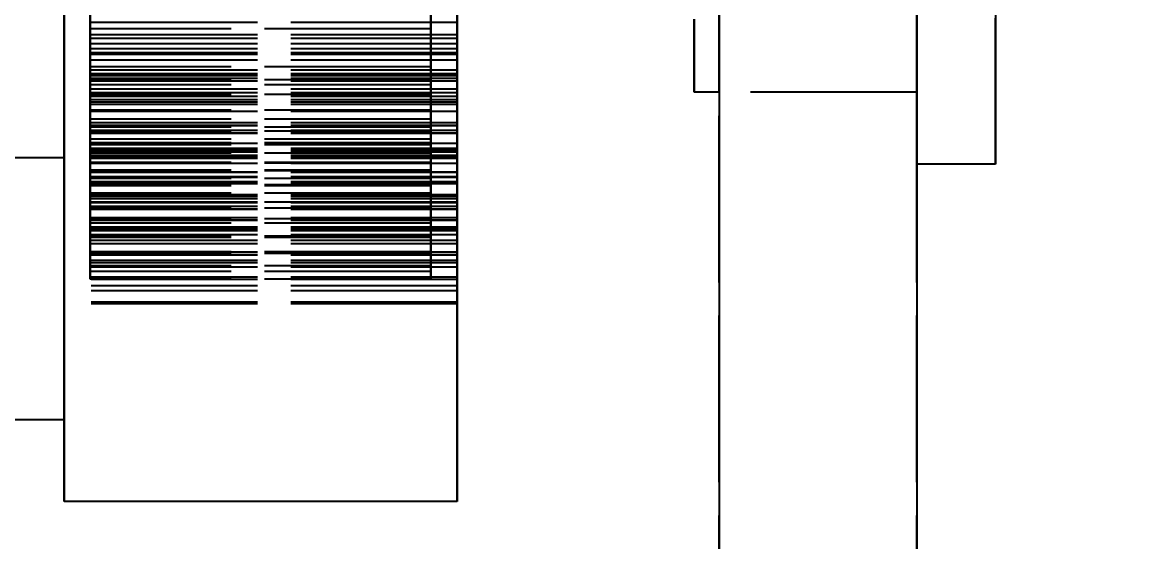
# Model space of a CAD drawing. Header units: millimetres. Extents: x -13 to 272, y -50 to 160.
# Drawn here: x 137.06 to 145.62, y -8.53 to -4.57 of the extents above; entities that cross this region are included whole.
import ezdxf

# ---------------------------------------------------------------- set-up
doc = ezdxf.new("R2010")
doc.units = ezdxf.units.MM
doc.linetypes.add('DASHED', pattern=[1.524, 1.27, -0.254])
for name, color, linetype in [('DIMS', 3, 'CONTINUOUS'), ('HIDDEN', 8, 'DASHED'), ('VISIBLE', 7, 'CONTINUOUS')]:
    doc.layers.add(name, color=color, linetype=linetype)
doc.styles.add('OpenSansCondensed-Light', font='OpenSansCondensed-Light.ttf')
doc.dimstyles.new('EZDXF', dxfattribs={"dimtxt": 0.25, "dimasz": 0.175, "dimexe": 0.375, "dimexo": 0.125, "dimgap": 0.1, "dimtad": 1, "dimlfac": 100, "dimzin": 12, "dimdsep": 46, "dimtxsty": 'OpenSansCondensed-Light', "dimblk": 'ARCHTICK', "dimcen": 2.5, "dimazin": 3, "dimtfac": 0.5, "dimtmove": 2, "dimatfit": 3})

# ---------------------------------------------------------------- blocks, each defined once
blk = doc.blocks.new('_ARCHTICK')
at = {"color": 0, "linetype": 'BYBLOCK', "const_width": 0.15}
blk.add_lwpolyline([(-0.5, -0.5), (0.5, 0.5)], dxfattribs=at)

msp = doc.modelspace()

# ---------------------------------------------------------------- linework, layer by layer
at = {"layer": 'HIDDEN'}
for points in [[(142.375, -47.705), (142.375, 57.795)], [(143.885, -47.705), (143.885, 57.795)], [(137.375, 7.66484), (137.375, 6.96643), (137.375, 6.26802), (137.375, 5.5696), (137.375, 4.87119), (137.375, 4.17278), (137.375, 3.47437), (137.375, 2.77595), (137.375, 2.07754), (137.375, 1.37913), (137.375, 0.68071), (137.375, -0.0177), (137.375, -0.71611), (137.375, -1.41452), (137.375, -2.11294), (137.375, -2.81135), (137.375, -3.50976), (137.375, -4.20817), (137.375, -4.90659), (137.375, -5.605)], [(137.375, 7.6331), (137.375, 6.87119), (137.375, 6.10929), (137.375, 5.34738), (137.375, 4.58548), (137.375, 3.82357), (137.375, 3.06167), (137.375, 2.29976), (137.375, 1.53786), (137.375, 0.77595), (137.375, 0.01405), (137.375, -0.74786), (137.375, -1.50976), (137.375, -2.27167), (137.375, -3.03357), (137.375, -3.79548), (137.375, -4.55738), (137.375, -5.31929), (137.375, -6.08119), (137.375, -6.8431), (137.375, -7.605)], [(137.375, 7.40492), (137.375, 6.62317), (137.375, 5.84143), (137.375, 5.05968), (137.375, 4.27794), (137.375, 3.49619), (137.375, 2.71444), (137.375, 1.9327), (137.375, 1.15095), (137.375, 0.36921), (137.375, -0.41254), (137.375, -1.19429), (137.375, -1.97603), (137.375, -2.75778), (137.375, -3.53952), (137.375, -4.32127), (137.375, -5.10302), (137.375, -5.88476), (137.375, -6.66651), (137.375, -7.44825), (137.375, -8.23)], [(140.375, 7.40492), (140.375, 6.62317), (140.375, 5.84143), (140.375, 5.05968), (140.375, 4.27794), (140.375, 3.49619), (140.375, 2.71444), (140.375, 1.9327), (140.375, 1.15095), (140.375, 0.36921), (140.375, -0.41254), (140.375, -1.19429), (140.375, -1.97603), (140.375, -2.75778), (140.375, -3.53952), (140.375, -4.32127), (140.375, -5.10302), (140.375, -5.88476), (140.375, -6.66651), (140.375, -7.44825), (140.375, -8.23)], [(137.375, -5.605), (137.375, -5.25579), (137.375, -4.90659), (137.375, -4.55738), (137.375, -4.20817), (137.375, -3.85897), (137.375, -3.50976), (137.375, -3.16056), (137.375, -2.81135), (137.375, -2.46214), (137.375, -2.11294), (137.375, -1.76373), (137.375, -1.41452), (137.375, -1.06532), (137.375, -0.71611), (137.375, -0.3669), (137.375, -0.0177), (137.375, 0.33151), (137.375, 0.68071), (137.375, 1.02992), (137.375, 1.37913)], [(137.575, -4.62209), (137.575, -4.15344)], [(137.575, -4.15344), (137.575, -4.62209)], [(140.175, -4.62209), (140.175, -4.15344)], [(140.175, -4.15344), (140.175, -4.62209)], [(137.375, -4.57391), (137.375, -4.3731)], [(140.375, -4.57391), (140.375, -4.3731)], [(137.375, -4.66963), (137.375, -4.51854)], [(137.375, -4.51854), (137.375, -4.66963)], [(140.375, -4.66963), (140.375, -4.51854)], [(140.375, -4.51854), (140.375, -4.66963)], [(143.885, -4.4931), (143.885, -4.58992), (143.885, -4.68675), (143.885, -4.78357), (143.885, -4.8804), (143.885, -4.97722), (143.885, -5.07405), (143.885, -5.17087), (143.885, -5.2677), (143.885, -5.36452), (143.885, -5.46135), (143.885, -5.55817), (143.885, -5.655)], [(144.485, -4.4931), (144.485, -4.58992), (144.485, -4.68675), (144.485, -4.78357), (144.485, -4.8804), (144.485, -4.97722), (144.485, -5.07405), (144.485, -5.17087), (144.485, -5.2677), (144.485, -5.36452), (144.485, -5.46135), (144.485, -5.55817), (144.485, -5.655)], [(137.375, -4.5408), (137.375, -4.73837)], [(137.375, -4.73837), (137.375, -4.5408)], [(137.375, -7.605), (137.375, -7.22405), (137.375, -6.8431), (137.375, -6.46214), (137.375, -6.08119), (137.375, -5.70024), (137.375, -5.31929), (137.375, -4.93833), (137.375, -4.55738)], [(137.375, -4.57391), (137.375, -4.77648)], [(137.375, -4.77648), (137.375, -4.57391)], [(140.375, -4.57391), (137.375, -4.57391)], [(140.375, -4.57391), (137.375, -4.57391)], [(140.375, -4.5408), (140.375, -4.73837)], [(140.375, -4.73837), (140.375, -4.5408)], [(140.375, -4.57391), (140.375, -4.77648)], [(140.375, -4.77648), (140.375, -4.57391)], [(142.185, -4.54944), (142.185, -4.62881), (142.185, -4.70817), (142.185, -4.78754), (142.185, -4.8669), (142.185, -4.94627), (142.185, -5.02563), (142.185, -5.105)], [(142.375, -5.105), (142.375, -5.02563), (142.375, -4.94627), (142.375, -4.8669), (142.375, -4.78754), (142.375, -4.70817), (142.375, -4.62881), (142.375, -4.54944)], [(142.375, -4.54944), (142.375, -4.62881), (142.375, -4.70817), (142.375, -4.78754), (142.375, -4.8669), (142.375, -4.94627), (142.375, -5.02563), (142.375, -5.105)], [(143.885, -5.655), (143.885, -5.60659), (143.885, -5.55817), (143.885, -5.50976), (143.885, -5.46135), (143.885, -5.41294), (143.885, -5.36452), (143.885, -5.31611), (143.885, -5.2677), (143.885, -5.21929), (143.885, -5.17087), (143.885, -5.12246), (143.885, -5.07405), (143.885, -5.02563), (143.885, -4.97722), (143.885, -4.92881), (143.885, -4.8804), (143.885, -4.83198), (143.885, -4.78357), (143.885, -4.73516), (143.885, -4.68675), (143.885, -4.63833), (143.885, -4.58992), (143.885, -4.54151)], [(143.885, -5.105), (143.885, -5.02563), (143.885, -4.94627), (143.885, -4.8669), (143.885, -4.78754), (143.885, -4.70817), (143.885, -4.62881), (143.885, -4.54944)], [(143.885, -4.54944), (143.885, -4.62881), (143.885, -4.70817), (143.885, -4.78754), (143.885, -4.8669), (143.885, -4.94627), (143.885, -5.02563), (143.885, -5.105)], [(143.885, -4.54944), (143.885, -4.62881), (143.885, -4.70817), (143.885, -4.78754), (143.885, -4.8669), (143.885, -4.94627), (143.885, -5.02563), (143.885, -5.105)], [(143.885, -5.105), (143.885, -5.06532), (143.885, -5.02563), (143.885, -4.98595), (143.885, -4.94627), (143.885, -4.90659), (143.885, -4.8669), (143.885, -4.82722), (143.885, -4.78754), (143.885, -4.74786), (143.885, -4.70817), (143.885, -4.66849), (143.885, -4.62881), (143.885, -4.58913), (143.885, -4.54944)], [(137.375, -4.81861), (137.375, -4.66963)], [(137.375, -4.66963), (137.375, -4.81861)], [(140.375, -4.66963), (137.375, -4.66963)], [(140.375, -4.66963), (137.375, -4.66963)], [(137.375, -4.86083), (137.375, -4.69736)], [(137.375, -4.69736), (137.375, -4.80644)], [(137.375, -4.80644), (137.375, -4.69736)], [(137.375, -4.69736), (137.375, -4.86083)], [(140.375, -4.69736), (137.375, -4.69736)], [(140.375, -4.69736), (137.375, -4.69736)], [(137.575, -4.9125), (137.575, -4.62209)], [(137.575, -4.62209), (137.575, -4.9125)], [(140.175, -4.62209), (137.575, -4.62209)], [(140.175, -4.62209), (137.575, -4.62209)], [(140.175, -4.9125), (140.175, -4.62209)], [(140.175, -4.62209), (140.175, -4.9125)], [(140.375, -4.81861), (140.375, -4.66963)], [(140.375, -4.66963), (140.375, -4.81861)], [(140.375, -4.86083), (140.375, -4.69736)], [(140.375, -4.69736), (140.375, -4.80644)], [(140.375, -4.80644), (140.375, -4.69736)], [(140.375, -4.69736), (140.375, -4.86083)], [(137.375, -4.73837), (137.375, -4.9376)], [(137.375, -4.9376), (137.375, -4.73837)], [(140.375, -4.73837), (137.375, -4.73837)], [(140.375, -4.73837), (137.375, -4.73837)], [(137.375, -4.77648), (137.375, -4.9807)], [(137.375, -4.9807), (137.375, -4.77648)], [(140.375, -4.77648), (137.375, -4.77648)], [(140.375, -4.77648), (137.375, -4.77648)], [(140.375, -4.73837), (140.375, -4.9376)], [(140.375, -4.9376), (140.375, -4.73837)], [(140.375, -4.77648), (140.375, -4.9807)], [(140.375, -4.9807), (140.375, -4.77648)], [(137.375, -4.80644), (137.375, -5.0023)], [(137.375, -5.0023), (137.375, -4.80644)], [(140.375, -4.80644), (137.375, -4.80644)], [(140.375, -4.80644), (137.375, -4.80644)], [(137.375, -4.96551), (137.375, -4.81861)], [(137.375, -4.81861), (137.375, -4.96551)], [(140.375, -4.81861), (137.375, -4.81861)], [(140.375, -4.81861), (137.375, -4.81861)], [(137.375, -5.02243), (137.375, -4.86083)], [(137.375, -4.86083), (137.375, -5.02243)], [(140.375, -4.86083), (137.375, -4.86083)], [(140.375, -4.86083), (137.375, -4.86083)], [(140.375, -4.80644), (140.375, -5.0023)], [(140.375, -5.0023), (140.375, -4.80644)], [(140.375, -4.96551), (140.375, -4.81861)], [(140.375, -4.81861), (140.375, -4.96551)], [(140.375, -5.02243), (140.375, -4.86083)], [(140.375, -4.86083), (140.375, -5.02243)], [(137.375, -4.9376), (137.375, -5.13838)], [(137.375, -5.13838), (137.375, -4.9376)], [(140.375, -4.9376), (137.375, -4.9376)], [(140.375, -4.9376), (137.375, -4.9376)], [(137.575, -5.01101), (137.575, -4.9125)], [(137.575, -4.9125), (137.575, -5.01101)], [(140.175, -4.9125), (137.575, -4.9125)], [(140.175, -4.9125), (137.575, -4.9125)], [(140.175, -5.01101), (140.175, -4.9125)], [(140.175, -4.9125), (140.175, -5.01101)], [(140.375, -4.9376), (140.375, -5.13838)], [(140.375, -5.13838), (140.375, -4.9376)], [(137.375, -5.11035), (137.375, -4.96551)], [(137.375, -4.96551), (137.375, -5.11035)], [(140.375, -4.96551), (137.375, -4.96551)], [(140.375, -4.96551), (137.375, -4.96551)], [(137.375, -4.9807), (137.375, -5.11035)], [(137.375, -5.11035), (137.375, -4.9807)], [(140.375, -4.9807), (137.375, -4.9807)], [(140.375, -4.9807), (137.375, -4.9807)], [(137.375, -5.0023), (137.375, -5.19959)], [(137.375, -5.19959), (137.375, -5.0023)], [(140.375, -5.0023), (137.375, -5.0023)], [(140.375, -5.0023), (137.375, -5.0023)], [(137.375, -5.18222), (137.375, -5.02243)], [(137.375, -5.02243), (137.375, -5.18222)], [(140.375, -5.02243), (137.375, -5.02243)], [(140.375, -5.02243), (137.375, -5.02243)], [(137.575, -5.12282), (137.575, -5.01101)], [(137.575, -5.01101), (137.575, -5.12282)], [(140.175, -5.01101), (137.575, -5.01101)], [(140.175, -5.01101), (137.575, -5.01101)], [(140.175, -5.12282), (140.175, -5.01101)], [(140.175, -5.01101), (140.175, -5.12282)], [(140.375, -5.11035), (140.375, -4.96551)], [(140.375, -4.96551), (140.375, -5.11035)], [(140.375, -4.9807), (140.375, -5.11035)], [(140.375, -5.11035), (140.375, -4.9807)], [(140.375, -5.0023), (140.375, -5.19959)], [(140.375, -5.19959), (140.375, -5.0023)], [(140.375, -5.18222), (140.375, -5.02243)], [(140.375, -5.02243), (140.375, -5.18222)], [(137.375, -5.25284), (137.375, -5.08224)], [(137.375, -5.08224), (137.375, -5.16452)], [(137.375, -5.16452), (137.375, -5.08224)], [(137.375, -5.08224), (137.375, -5.25284)], [(140.375, -5.08224), (137.375, -5.08224)], [(140.375, -5.08224), (137.375, -5.08224)], [(140.375, -5.11035), (137.375, -5.11035)], [(140.375, -5.11035), (137.375, -5.11035)], [(137.575, -5.05113), (137.575, -5.40331)], [(137.575, -5.31121), (137.575, -5.05113)], [(137.575, -5.05113), (137.575, -5.31121)], [(137.575, -5.40331), (137.575, -5.05113)], [(140.175, -5.05113), (137.575, -5.05113)], [(140.175, -5.05113), (137.575, -5.05113)], [(137.575, -5.2437), (137.575, -5.12282)], [(137.575, -5.12282), (137.575, -5.2437)], [(140.175, -5.12282), (137.575, -5.12282)], [(140.175, -5.12282), (137.575, -5.12282)], [(140.175, -5.05113), (140.175, -5.40331)], [(140.175, -5.31121), (140.175, -5.05113)], [(140.175, -5.05113), (140.175, -5.31121)], [(140.175, -5.40331), (140.175, -5.05113)], [(140.175, -5.2437), (140.175, -5.12282)], [(140.175, -5.12282), (140.175, -5.2437)], [(140.375, -5.25284), (140.375, -5.08224)], [(140.375, -5.08224), (140.375, -5.16452)], [(140.375, -5.16452), (140.375, -5.08224)], [(140.375, -5.08224), (140.375, -5.25284)], [(143.885, -5.105), (142.375, -5.105)], [(143.885, -5.105), (142.375, -5.105)], [(137.375, -5.13838), (137.375, -5.34057)], [(137.375, -5.34057), (137.375, -5.13838)], [(140.375, -5.13838), (137.375, -5.13838)], [(140.375, -5.13838), (137.375, -5.13838)], [(137.375, -5.16452), (137.375, -5.35955)], [(137.375, -5.35955), (137.375, -5.16452)], [(140.375, -5.16452), (137.375, -5.16452)], [(140.375, -5.16452), (137.375, -5.16452)], [(137.375, -5.34023), (137.375, -5.18222)], [(137.375, -5.18222), (137.375, -5.34023)], [(140.375, -5.18222), (137.375, -5.18222)], [(140.375, -5.18222), (137.375, -5.18222)], [(137.375, -5.19959), (137.375, -5.39818)], [(137.375, -5.39818), (137.375, -5.19959)], [(140.375, -5.19959), (137.375, -5.19959)], [(140.375, -5.19959), (137.375, -5.19959)], [(140.375, -5.13838), (140.375, -5.34057)], [(140.375, -5.34057), (140.375, -5.13838)], [(140.375, -5.16452), (140.375, -5.35955)], [(140.375, -5.35955), (140.375, -5.16452)], [(140.375, -5.34023), (140.375, -5.18222)], [(140.375, -5.18222), (140.375, -5.34023)], [(140.375, -5.19959), (140.375, -5.39818)], [(140.375, -5.39818), (140.375, -5.19959)], [(137.375, -5.42198), (137.375, -5.25284)], [(137.375, -5.25284), (137.375, -5.42198)], [(140.375, -5.25284), (137.375, -5.25284)], [(140.375, -5.25284), (137.375, -5.25284)], [(137.575, -5.37209), (137.575, -5.2437)], [(137.575, -5.2437), (137.575, -5.37209)], [(140.175, -5.2437), (137.575, -5.2437)], [(140.175, -5.2437), (137.575, -5.2437)], [(140.175, -5.37209), (140.175, -5.2437)], [(140.175, -5.2437), (140.175, -5.37209)], [(140.375, -5.42198), (140.375, -5.25284)], [(140.375, -5.25284), (140.375, -5.42198)], [(137.375, -5.4965), (137.375, -5.34023)], [(137.375, -5.34023), (137.375, -5.4965)], [(140.375, -5.34023), (137.375, -5.34023)], [(140.375, -5.34023), (137.375, -5.34023)], [(137.375, -5.34057), (137.375, -5.54409)], [(137.375, -5.54409), (137.375, -5.34057)], [(140.375, -5.34057), (137.375, -5.34057)], [(140.375, -5.34057), (137.375, -5.34057)], [(137.375, -5.35955), (137.375, -5.55561)], [(137.375, -5.55561), (137.375, -5.35955)], [(140.375, -5.35955), (137.375, -5.35955)], [(140.375, -5.35955), (137.375, -5.35955)], [(137.375, -5.53939), (137.375, -5.36248)], [(137.375, -5.36248), (137.375, -5.41755)], [(137.375, -5.41755), (137.375, -5.36248)], [(137.375, -5.36248), (137.375, -5.53939)], [(140.375, -5.36248), (137.375, -5.36248)], [(140.375, -5.36248), (137.375, -5.36248)], [(137.575, -5.70084), (137.575, -5.31121)], [(137.575, -5.31121), (137.575, -5.70084)], [(140.175, -5.31121), (137.575, -5.31121)], [(140.175, -5.31121), (137.575, -5.31121)], [(137.575, -5.50702), (137.575, -5.37209)], [(137.575, -5.37209), (137.575, -5.50702)], [(140.175, -5.37209), (137.575, -5.37209)], [(140.175, -5.37209), (137.575, -5.37209)], [(140.175, -5.70084), (140.175, -5.31121)], [(140.175, -5.31121), (140.175, -5.70084)], [(140.175, -5.50702), (140.175, -5.37209)], [(140.175, -5.37209), (140.175, -5.50702)], [(140.375, -5.4965), (140.375, -5.34023)], [(140.375, -5.34023), (140.375, -5.4965)], [(140.375, -5.34057), (140.375, -5.54409)], [(140.375, -5.54409), (140.375, -5.34057)], [(140.375, -5.35955), (140.375, -5.55561)], [(140.375, -5.55561), (140.375, -5.35955)], [(140.375, -5.53939), (140.375, -5.36248)], [(140.375, -5.36248), (140.375, -5.41755)], [(140.375, -5.41755), (140.375, -5.36248)], [(140.375, -5.36248), (140.375, -5.53939)], [(137.375, -5.39818), (137.375, -5.59794)], [(137.375, -5.59794), (137.375, -5.39818)], [(140.375, -5.39818), (137.375, -5.39818)], [(140.375, -5.39818), (137.375, -5.39818)], [(137.375, -5.41755), (137.375, -5.61082)], [(137.375, -5.61082), (137.375, -5.41755)], [(140.375, -5.41755), (137.375, -5.41755)], [(140.375, -5.41755), (137.375, -5.41755)], [(137.375, -5.58968), (137.375, -5.42198)], [(137.375, -5.42198), (137.375, -5.58968)], [(140.375, -5.42198), (137.375, -5.42198)], [(140.375, -5.42198), (137.375, -5.42198)], [(137.575, -5.40331), (137.575, -5.49272)], [(137.575, -5.49272), (137.575, -5.40331)], [(140.175, -5.40331), (137.575, -5.40331)], [(140.175, -5.40331), (137.575, -5.40331)], [(137.575, -5.46433), (137.575, -5.876)], [(137.575, -5.876), (137.575, -5.46433)], [(140.175, -5.46433), (137.575, -5.46433)], [(140.175, -5.46433), (137.575, -5.46433)], [(140.175, -5.40331), (140.175, -5.49272)], [(140.175, -5.49272), (140.175, -5.40331)], [(140.175, -5.46433), (140.175, -5.876)], [(140.175, -5.876), (140.175, -5.46433)], [(140.375, -5.39818), (140.375, -5.59794)], [(140.375, -5.59794), (140.375, -5.39818)], [(140.375, -5.41755), (140.375, -5.61082)], [(140.375, -5.61082), (140.375, -5.41755)], [(140.375, -5.58968), (140.375, -5.42198)], [(140.375, -5.42198), (140.375, -5.58968)], [(137.375, -5.65104), (137.375, -5.4965)], [(137.375, -5.4965), (137.375, -5.65104)], [(140.375, -5.4965), (137.375, -5.4965)], [(140.375, -5.4965), (137.375, -5.4965)], [(137.375, -5.71907), (137.375, -5.53672)], [(137.375, -5.53672), (137.375, -5.56432)], [(137.375, -5.56432), (137.375, -5.53672)], [(137.375, -5.53672), (137.375, -5.71907)], [(140.375, -5.53672), (137.375, -5.53672)], [(140.375, -5.53672), (137.375, -5.53672)], [(137.375, -5.71524), (137.375, -5.53939)], [(137.375, -5.53939), (137.375, -5.71524)], [(140.375, -5.53939), (137.375, -5.53939)], [(140.375, -5.53939), (137.375, -5.53939)], [(137.375, -5.54409), (137.375, -5.65104)], [(137.375, -5.65104), (137.375, -5.54409)], [(140.375, -5.54409), (137.375, -5.54409)], [(140.375, -5.54409), (137.375, -5.54409)], [(137.375, -5.55561), (137.375, -5.75258)], [(137.375, -5.75258), (137.375, -5.55561)], [(140.375, -5.55561), (137.375, -5.55561)], [(140.375, -5.55561), (137.375, -5.55561)], [(137.575, -5.49272), (137.575, -5.57176)], [(137.575, -5.57176), (137.575, -5.49272)], [(140.175, -5.49272), (137.575, -5.49272)], [(140.175, -5.49272), (137.575, -5.49272)], [(137.575, -5.64774), (137.575, -5.50702)], [(137.575, -5.50702), (137.575, -5.64774)], [(140.175, -5.50702), (137.575, -5.50702)], [(140.175, -5.50702), (137.575, -5.50702)], [(140.175, -5.49272), (140.175, -5.57176)], [(140.175, -5.57176), (140.175, -5.49272)], [(140.175, -5.64774), (140.175, -5.50702)], [(140.175, -5.50702), (140.175, -5.64774)], [(140.375, -5.65104), (140.375, -5.4965)], [(140.375, -5.4965), (140.375, -5.65104)], [(140.375, -5.71907), (140.375, -5.53672)], [(140.375, -5.53672), (140.375, -5.56432)], [(140.375, -5.56432), (140.375, -5.53672)], [(140.375, -5.53672), (140.375, -5.71907)], [(140.375, -5.71524), (140.375, -5.53939)], [(140.375, -5.53939), (140.375, -5.71524)], [(140.375, -5.54409), (140.375, -5.65104)], [(140.375, -5.65104), (140.375, -5.54409)], [(140.375, -5.55561), (140.375, -5.75258)], [(140.375, -5.75258), (140.375, -5.55561)], [(98.375, -5.605), (137.375, -5.605)], [(137.375, -5.56432), (137.375, -5.75487)], [(137.375, -5.75487), (137.375, -5.56432)], [(140.375, -5.56432), (137.375, -5.56432)], [(140.375, -5.56432), (137.375, -5.56432)], [(137.375, -5.75597), (137.375, -5.58968)], [(137.375, -5.58968), (137.375, -5.75597)], [(140.375, -5.58968), (137.375, -5.58968)], [(140.375, -5.58968), (137.375, -5.58968)], [(137.375, -5.59794), (137.375, -5.79877)], [(137.375, -5.79877), (137.375, -5.59794)], [(140.375, -5.59794), (137.375, -5.59794)], [(140.375, -5.59794), (137.375, -5.59794)], [(137.375, -5.79102), (137.375, -5.60411)], [(137.375, -5.60411), (137.375, -5.79102)], [(140.375, -5.60411), (137.375, -5.60411)], [(140.375, -5.60411), (137.375, -5.60411)], [(137.375, -5.61082), (137.375, -5.80469)], [(137.375, -5.80469), (137.375, -5.61082)], [(140.375, -5.61082), (137.375, -5.61082)], [(140.375, -5.61082), (137.375, -5.61082)], [(137.575, -5.57176), (137.575, -5.64297)], [(137.575, -5.64297), (137.575, -5.57176)], [(140.175, -5.57176), (137.575, -5.57176)], [(140.175, -5.57176), (137.575, -5.57176)], [(137.575, -5.64297), (137.575, -5.70693)], [(137.575, -5.70693), (137.575, -5.64297)], [(140.175, -5.64297), (137.575, -5.64297)], [(140.175, -5.64297), (137.575, -5.64297)], [(137.575, -5.81346), (137.575, -5.64774)], [(137.575, -5.64774), (137.575, -5.81346)], [(140.175, -5.64774), (137.575, -5.64774)], [(140.175, -5.64774), (137.575, -5.64774)], [(140.175, -5.57176), (140.175, -5.64297)], [(140.175, -5.64297), (140.175, -5.57176)], [(140.175, -5.64297), (140.175, -5.70693)], [(140.175, -5.70693), (140.175, -5.64297)], [(140.175, -5.81346), (140.175, -5.64774)], [(140.175, -5.64774), (140.175, -5.81346)], [(140.375, -5.56432), (140.375, -5.75487)], [(140.375, -5.75487), (140.375, -5.56432)], [(140.375, -5.75597), (140.375, -5.58968)], [(140.375, -5.58968), (140.375, -5.75597)], [(140.375, -5.59794), (140.375, -5.79877)], [(140.375, -5.79877), (140.375, -5.59794)], [(140.375, -5.79102), (140.375, -5.60411)], [(140.375, -5.60411), (140.375, -5.79102)], [(140.375, -5.61082), (140.375, -5.80469)], [(140.375, -5.80469), (140.375, -5.61082)], [(140.375, -5.65104), (137.375, -5.65104)], [(140.375, -5.65104), (137.375, -5.65104)], [(137.375, -5.89003), (137.375, -5.71524)], [(137.375, -5.71524), (137.375, -5.89003)], [(140.375, -5.71524), (137.375, -5.71524)], [(140.375, -5.71524), (137.375, -5.71524)], [(137.375, -5.90078), (137.375, -5.71907)], [(137.375, -5.71907), (137.375, -5.90078)], [(140.375, -5.71907), (137.375, -5.71907)], [(140.375, -5.71907), (137.375, -5.71907)], [(137.575, -5.81963), (137.575, -5.70084)], [(137.575, -5.70084), (137.575, -5.81963)], [(140.175, -5.70084), (137.575, -5.70084)], [(140.175, -5.70084), (137.575, -5.70084)], [(137.575, -5.70693), (137.575, -5.76377)], [(137.575, -5.76377), (137.575, -5.70693)], [(140.175, -5.70693), (137.575, -5.70693)], [(140.175, -5.70693), (137.575, -5.70693)], [(140.175, -5.81963), (140.175, -5.70084)], [(140.175, -5.70084), (140.175, -5.81963)], [(140.175, -5.70693), (140.175, -5.76377)], [(140.175, -5.76377), (140.175, -5.70693)], [(140.375, -5.89003), (140.375, -5.71524)], [(140.375, -5.71524), (140.375, -5.89003)], [(140.375, -5.90078), (140.375, -5.71907)], [(140.375, -5.71907), (140.375, -5.90078)], [(137.375, -5.75258), (137.375, -5.95035)], [(137.375, -5.95035), (137.375, -5.75258)], [(140.375, -5.75258), (137.375, -5.75258)], [(140.375, -5.75258), (137.375, -5.75258)], [(137.375, -5.75487), (137.375, -5.94561)], [(137.375, -5.94561), (137.375, -5.75487)], [(140.375, -5.75487), (137.375, -5.75487)], [(140.375, -5.75487), (137.375, -5.75487)], [(137.375, -5.92085), (137.375, -5.75597)], [(137.375, -5.75597), (137.375, -5.92085)], [(140.375, -5.75597), (137.375, -5.75597)], [(140.375, -5.75597), (137.375, -5.75597)], [(137.375, -5.97769), (137.375, -5.79102)], [(137.375, -5.79102), (137.375, -5.97769)], [(140.375, -5.79102), (137.375, -5.79102)], [(140.375, -5.79102), (137.375, -5.79102)], [(137.375, -5.79877), (137.375, -6.00059)], [(137.375, -6.00059), (137.375, -5.79877)], [(140.375, -5.79877), (137.375, -5.79877)], [(140.375, -5.79877), (137.375, -5.79877)], [(137.375, -5.80469), (137.375, -5.99908)], [(137.375, -5.99908), (137.375, -5.80469)], [(140.375, -5.80469), (137.375, -5.80469)], [(140.375, -5.80469), (137.375, -5.80469)], [(137.575, -5.76377), (137.575, -5.81346)], [(137.575, -5.81346), (137.575, -5.76377)], [(140.175, -5.76377), (137.575, -5.76377)], [(140.175, -5.76377), (137.575, -5.76377)], [(140.175, -5.81346), (137.575, -5.81346)], [(140.175, -5.81346), (137.575, -5.81346)], [(137.575, -5.94447), (137.575, -5.81963)], [(137.575, -5.81963), (137.575, -5.94447)], [(140.175, -5.81963), (137.575, -5.81963)], [(140.175, -5.81963), (137.575, -5.81963)], [(140.175, -5.76377), (140.175, -5.81346)], [(140.175, -5.81346), (140.175, -5.76377)], [(140.175, -5.94447), (140.175, -5.81963)], [(140.175, -5.81963), (140.175, -5.94447)], [(140.375, -5.75258), (140.375, -5.95035)], [(140.375, -5.95035), (140.375, -5.75258)], [(140.375, -5.75487), (140.375, -5.94561)], [(140.375, -5.94561), (140.375, -5.75487)], [(140.375, -5.92085), (140.375, -5.75597)], [(140.375, -5.75597), (140.375, -5.92085)], [(140.375, -5.97769), (140.375, -5.79102)], [(140.375, -5.79102), (140.375, -5.97769)], [(140.375, -5.79877), (140.375, -6.00059)], [(140.375, -6.00059), (140.375, -5.79877)], [(140.375, -5.80469), (140.375, -5.99908)], [(140.375, -5.99908), (140.375, -5.80469)], [(137.375, -6.06378), (137.375, -5.89003)], [(137.375, -5.89003), (137.375, -6.06378)], [(140.375, -5.89003), (137.375, -5.89003)], [(140.375, -5.89003), (137.375, -5.89003)], [(137.375, -6.08182), (137.375, -5.90078)], [(137.375, -5.90078), (137.375, -6.08182)], [(140.375, -5.90078), (137.375, -5.90078)], [(140.375, -5.90078), (137.375, -5.90078)], [(137.575, -5.876), (137.575, -5.99155)], [(137.575, -5.99155), (137.575, -5.876)], [(140.175, -5.876), (137.575, -5.876)], [(140.175, -5.876), (137.575, -5.876)], [(140.175, -5.876), (140.175, -5.99155)], [(140.175, -5.99155), (140.175, -5.876)], [(140.375, -6.06378), (140.375, -5.89003)], [(140.375, -5.89003), (140.375, -6.06378)], [(140.375, -6.08182), (140.375, -5.90078)], [(140.375, -5.90078), (140.375, -6.08182)], [(137.375, -6.08433), (137.375, -5.92085)], [(137.375, -5.92085), (137.375, -6.08433)], [(140.375, -5.92085), (137.375, -5.92085)], [(140.375, -5.92085), (137.375, -5.92085)], [(137.375, -5.94561), (137.375, -6.13647)], [(137.375, -6.13647), (137.375, -5.94561)], [(140.375, -5.94561), (137.375, -5.94561)], [(140.375, -5.94561), (137.375, -5.94561)], [(137.375, -5.95035), (137.375, -6.14885)], [(137.375, -6.14885), (137.375, -5.95035)], [(140.375, -5.95035), (137.375, -5.95035)], [(140.375, -5.95035), (137.375, -5.95035)], [(137.375, -6.1641), (137.375, -5.97769)], [(137.375, -5.97769), (137.375, -6.1641)], [(140.375, -5.97769), (137.375, -5.97769)], [(140.375, -5.97769), (137.375, -5.97769)], [(137.575, -6.0731), (137.575, -5.94447)], [(137.575, -5.94447), (137.575, -6.0731)], [(140.175, -5.94447), (137.575, -5.94447)], [(140.175, -5.94447), (137.575, -5.94447)], [(140.175, -6.0731), (140.175, -5.94447)], [(140.175, -5.94447), (140.175, -6.0731)], [(140.375, -6.08433), (140.375, -5.92085)], [(140.375, -5.92085), (140.375, -6.08433)], [(140.375, -5.94561), (140.375, -6.13647)], [(140.375, -6.13647), (140.375, -5.94561)], [(140.375, -5.95035), (140.375, -6.14885)], [(140.375, -6.14885), (140.375, -5.95035)], [(140.375, -6.1641), (140.375, -5.97769)], [(140.375, -5.97769), (140.375, -6.1641)], [(137.375, -5.99908), (137.375, -6.1939)], [(137.375, -6.1939), (137.375, -5.99908)], [(140.375, -5.99908), (137.375, -5.99908)], [(140.375, -5.99908), (137.375, -5.99908)], [(137.375, -6.00059), (137.375, -6.08433)], [(137.375, -6.08433), (137.375, -6.00059)], [(140.375, -6.00059), (137.375, -6.00059)], [(140.375, -6.00059), (137.375, -6.00059)], [(137.375, -6.23647), (137.375, -6.06378)], [(137.375, -6.06378), (137.375, -6.23647)], [(140.375, -6.06378), (137.375, -6.06378)], [(140.375, -6.06378), (137.375, -6.06378)], [(137.575, -5.99155), (137.575, -6.10469)], [(137.575, -6.10469), (137.575, -5.99155)], [(140.175, -5.99155), (137.575, -5.99155)], [(140.175, -5.99155), (137.575, -5.99155)], [(137.575, -6.20453), (137.575, -6.0731)], [(137.575, -6.0731), (137.575, -6.20453)], [(140.175, -6.0731), (137.575, -6.0731)], [(140.175, -6.0731), (137.575, -6.0731)], [(140.175, -5.99155), (140.175, -6.10469)], [(140.175, -6.10469), (140.175, -5.99155)], [(140.175, -6.20453), (140.175, -6.0731)], [(140.175, -6.0731), (140.175, -6.20453)], [(140.375, -5.99908), (140.375, -6.1939)], [(140.375, -6.1939), (140.375, -5.99908)], [(140.375, -6.00059), (140.375, -6.08433)], [(140.375, -6.08433), (140.375, -6.00059)], [(140.375, -6.23647), (140.375, -6.06378)], [(140.375, -6.06378), (140.375, -6.23647)], [(137.375, -6.26218), (137.375, -6.08182)], [(137.375, -6.08182), (137.375, -6.26218)], [(140.375, -6.08182), (137.375, -6.08182)], [(140.375, -6.08182), (137.375, -6.08182)], [(140.375, -6.08433), (137.375, -6.08433)], [(140.375, -6.08433), (137.375, -6.08433)], [(137.375, -6.13647), (137.375, -6.3274)], [(137.375, -6.3274), (137.375, -6.13647)], [(140.375, -6.13647), (137.375, -6.13647)], [(140.375, -6.13647), (137.375, -6.13647)], [(137.375, -6.14885), (137.375, -6.34799)], [(137.375, -6.34799), (137.375, -6.14885)], [(140.375, -6.14885), (137.375, -6.14885)], [(140.375, -6.14885), (137.375, -6.14885)], [(137.575, -6.10469), (137.575, -6.2156)], [(137.575, -6.2156), (137.575, -6.10469)], [(140.175, -6.10469), (137.575, -6.10469)], [(140.175, -6.10469), (137.575, -6.10469)], [(140.175, -6.10469), (140.175, -6.2156)], [(140.175, -6.2156), (140.175, -6.10469)], [(140.375, -6.26218), (140.375, -6.08182)], [(140.375, -6.08182), (140.375, -6.26218)], [(140.375, -6.13647), (140.375, -6.3274)], [(140.375, -6.3274), (140.375, -6.13647)], [(140.375, -6.14885), (140.375, -6.34799)], [(140.375, -6.34799), (140.375, -6.14885)], [(137.375, -6.3502), (137.375, -6.1641)], [(137.375, -6.1641), (137.375, -6.3502)], [(140.375, -6.1641), (137.375, -6.1641)], [(140.375, -6.1641), (137.375, -6.1641)], [(137.375, -6.1939), (137.375, -6.38909)], [(137.375, -6.38909), (137.375, -6.1939)], [(140.375, -6.1939), (137.375, -6.1939)], [(140.375, -6.1939), (137.375, -6.1939)], [(137.375, -6.40809), (137.375, -6.23647)], [(137.375, -6.23647), (137.375, -6.40809)], [(140.375, -6.23647), (137.375, -6.23647)], [(140.375, -6.23647), (137.375, -6.23647)], [(137.575, -6.33803), (137.575, -6.20453)], [(137.575, -6.20453), (137.575, -6.33803)], [(140.175, -6.20453), (137.575, -6.20453)], [(140.175, -6.20453), (137.575, -6.20453)], [(137.575, -6.2156), (137.575, -6.32403)], [(137.575, -6.32403), (137.575, -6.2156)], [(140.175, -6.2156), (137.575, -6.2156)], [(140.175, -6.2156), (137.575, -6.2156)], [(140.175, -6.33803), (140.175, -6.20453)], [(140.175, -6.20453), (140.175, -6.33803)], [(140.175, -6.2156), (140.175, -6.32403)], [(140.175, -6.32403), (140.175, -6.2156)], [(140.375, -6.3502), (140.375, -6.1641)], [(140.375, -6.1641), (140.375, -6.3502)], [(140.375, -6.1939), (140.375, -6.38909)], [(140.375, -6.38909), (140.375, -6.1939)], [(140.375, -6.40809), (140.375, -6.23647)], [(140.375, -6.23647), (140.375, -6.40809)], [(137.375, -6.44184), (137.375, -6.26218)], [(137.375, -6.26218), (137.375, -6.44184)], [(140.375, -6.26218), (137.375, -6.26218)], [(140.375, -6.26218), (137.375, -6.26218)], [(137.375, -6.3274), (137.375, -6.51834)], [(137.375, -6.51834), (137.375, -6.3274)], [(140.375, -6.3274), (137.375, -6.3274)], [(140.375, -6.3274), (137.375, -6.3274)], [(137.575, -6.32403), (137.575, -6.42966)], [(137.575, -6.42966), (137.575, -6.32403)], [(140.175, -6.32403), (137.575, -6.32403)], [(140.175, -6.32403), (137.575, -6.32403)], [(140.175, -6.32403), (140.175, -6.42966)], [(140.175, -6.42966), (140.175, -6.32403)], [(140.375, -6.44184), (140.375, -6.26218)], [(140.375, -6.26218), (140.375, -6.44184)], [(140.375, -6.3274), (140.375, -6.51834)], [(140.375, -6.51834), (140.375, -6.3274)], [(137.375, -6.34799), (137.375, -6.40809)], [(137.375, -6.40809), (137.375, -6.34799)], [(140.375, -6.34799), (137.375, -6.34799)], [(140.375, -6.34799), (137.375, -6.34799)], [(137.375, -6.53595), (137.375, -6.3502)], [(137.375, -6.3502), (137.375, -6.53595)], [(140.375, -6.3502), (137.375, -6.3502)], [(140.375, -6.3502), (137.375, -6.3502)], [(137.375, -6.38909), (137.375, -6.58459)], [(137.375, -6.58459), (137.375, -6.38909)], [(140.375, -6.38909), (137.375, -6.38909)], [(140.375, -6.38909), (137.375, -6.38909)], [(140.375, -6.40809), (137.375, -6.40809)], [(140.375, -6.40809), (137.375, -6.40809)], [(137.575, -6.47299), (137.575, -6.33803)], [(137.575, -6.33803), (137.575, -6.47299)], [(140.175, -6.33803), (137.575, -6.33803)], [(140.175, -6.33803), (137.575, -6.33803)], [(140.175, -6.47299), (140.175, -6.33803)], [(140.175, -6.33803), (140.175, -6.47299)], [(140.375, -6.34799), (140.375, -6.40809)], [(140.375, -6.40809), (140.375, -6.34799)], [(140.375, -6.53595), (140.375, -6.3502)], [(140.375, -6.3502), (140.375, -6.53595)], [(140.375, -6.38909), (140.375, -6.58459)], [(140.375, -6.58459), (140.375, -6.38909)], [(137.375, -6.62076), (137.375, -6.44184)], [(137.375, -6.44184), (137.375, -6.62076)], [(140.375, -6.44184), (137.375, -6.44184)], [(140.375, -6.44184), (137.375, -6.44184)], [(137.575, -6.42966), (137.575, -6.53213)], [(137.575, -6.53213), (137.575, -6.42966)], [(140.175, -6.42966), (137.575, -6.42966)], [(140.175, -6.42966), (137.575, -6.42966)], [(137.575, -6.53213), (137.575, -6.47299)], [(137.575, -6.47299), (137.575, -6.53213)], [(140.175, -6.47299), (137.575, -6.47299)], [(140.175, -6.47299), (137.575, -6.47299)], [(140.175, -6.42966), (140.175, -6.53213)], [(140.175, -6.53213), (140.175, -6.42966)], [(140.175, -6.53213), (140.175, -6.47299)], [(140.175, -6.47299), (140.175, -6.53213)], [(140.375, -6.62076), (140.375, -6.44184)], [(140.375, -6.44184), (140.375, -6.62076)], [(137.375, -6.51834), (137.375, -6.70923)], [(137.375, -6.70923), (137.375, -6.51834)], [(140.375, -6.51834), (137.375, -6.51834)], [(140.375, -6.51834), (137.375, -6.51834)], [(137.375, -6.72131), (137.375, -6.53595)], [(137.375, -6.53595), (137.375, -6.72131)], [(140.375, -6.53595), (137.375, -6.53595)], [(140.375, -6.53595), (137.375, -6.53595)], [(137.375, -6.58459), (137.375, -6.62076)], [(137.375, -6.62076), (137.375, -6.58459)], [(140.375, -6.58459), (137.375, -6.58459)], [(140.375, -6.58459), (137.375, -6.58459)], [(140.175, -6.53213), (137.575, -6.53213)], [(140.175, -6.53213), (137.575, -6.53213)], [(140.375, -6.51834), (140.375, -6.70923)], [(140.375, -6.70923), (140.375, -6.51834)], [(140.375, -6.72131), (140.375, -6.53595)], [(140.375, -6.53595), (140.375, -6.72131)], [(140.375, -6.58459), (140.375, -6.62076)], [(140.375, -6.62076), (140.375, -6.58459)], [(140.375, -6.62076), (137.375, -6.62076)], [(140.375, -6.62076), (137.375, -6.62076)], [(137.375, -6.70923), (137.375, -6.72131)], [(137.375, -6.72131), (137.375, -6.70923)], [(140.375, -6.70923), (137.375, -6.70923)], [(140.375, -6.70923), (137.375, -6.70923)], [(140.375, -6.72131), (137.375, -6.72131)], [(140.375, -6.72131), (137.375, -6.72131)], [(140.375, -6.70923), (140.375, -6.72131)], [(140.375, -6.72131), (140.375, -6.70923)]]:
    msp.add_lwpolyline(points, dxfattribs=at)
at = {"layer": 'VISIBLE'}
for points in [[(142.375, 57.795), (142.375, -47.705)], [(143.885, 57.795), (143.885, -47.705)], [(137.375, -8.23), (137.375, -7.83913), (137.375, -7.44825), (137.375, -7.05738), (137.375, -6.66651), (137.375, -6.27563), (137.375, -5.88476), (137.375, -5.49389), (137.375, -5.10302), (137.375, -4.71214), (137.375, -4.32127)], [(140.375, -8.23), (140.375, -7.83913), (140.375, -7.44825), (140.375, -7.05738), (140.375, -6.66651), (140.375, -6.27563), (140.375, -5.88476), (140.375, -5.49389), (140.375, -5.10302), (140.375, -4.71214), (140.375, -4.32127)], [(142.185, -5.105), (142.185, -5.06532), (142.185, -5.02563), (142.185, -4.98595), (142.185, -4.94627), (142.185, -4.90659), (142.185, -4.8669), (142.185, -4.82722), (142.185, -4.78754), (142.185, -4.74786), (142.185, -4.70817), (142.185, -4.66849), (142.185, -4.62881), (142.185, -4.58913), (142.185, -4.54944)], [(144.485, -5.655), (144.485, -5.60659), (144.485, -5.55817), (144.485, -5.50976), (144.485, -5.46135), (144.485, -5.41294), (144.485, -5.36452), (144.485, -5.31611), (144.485, -5.2677), (144.485, -5.21929), (144.485, -5.17087), (144.485, -5.12246), (144.485, -5.07405), (144.485, -5.02563), (144.485, -4.97722), (144.485, -4.92881), (144.485, -4.8804), (144.485, -4.83198), (144.485, -4.78357), (144.485, -4.73516), (144.485, -4.68675), (144.485, -4.63833), (144.485, -4.58992), (144.485, -4.54151)], [(142.375, -5.105), (142.185, -5.105)], [(144.485, -5.655), (143.885, -5.655)], [(137.375, -7.605), (96.875, -7.605)], [(140.375, -8.23), (137.375, -8.23)]]:
    msp.add_lwpolyline(points, dxfattribs=at)

# ---------------------------------------------------------------- dimensions: what is measured, and where the dimension line sits
at = {"layer": 'DIMS'}
msp.add_linear_dim(base=(151.885, 58.795), p1=(143.885, 58.795), p2=(143.885, -48.705), angle=90, dimstyle='EZDXF', override={"dimtxt": 1.6, "dimasz": 1, "dimexe": 0.6, "dimexo": 0.5, "dimdec": 2}, dxfattribs=at).render()

doc.saveas('drawing.dxf')
